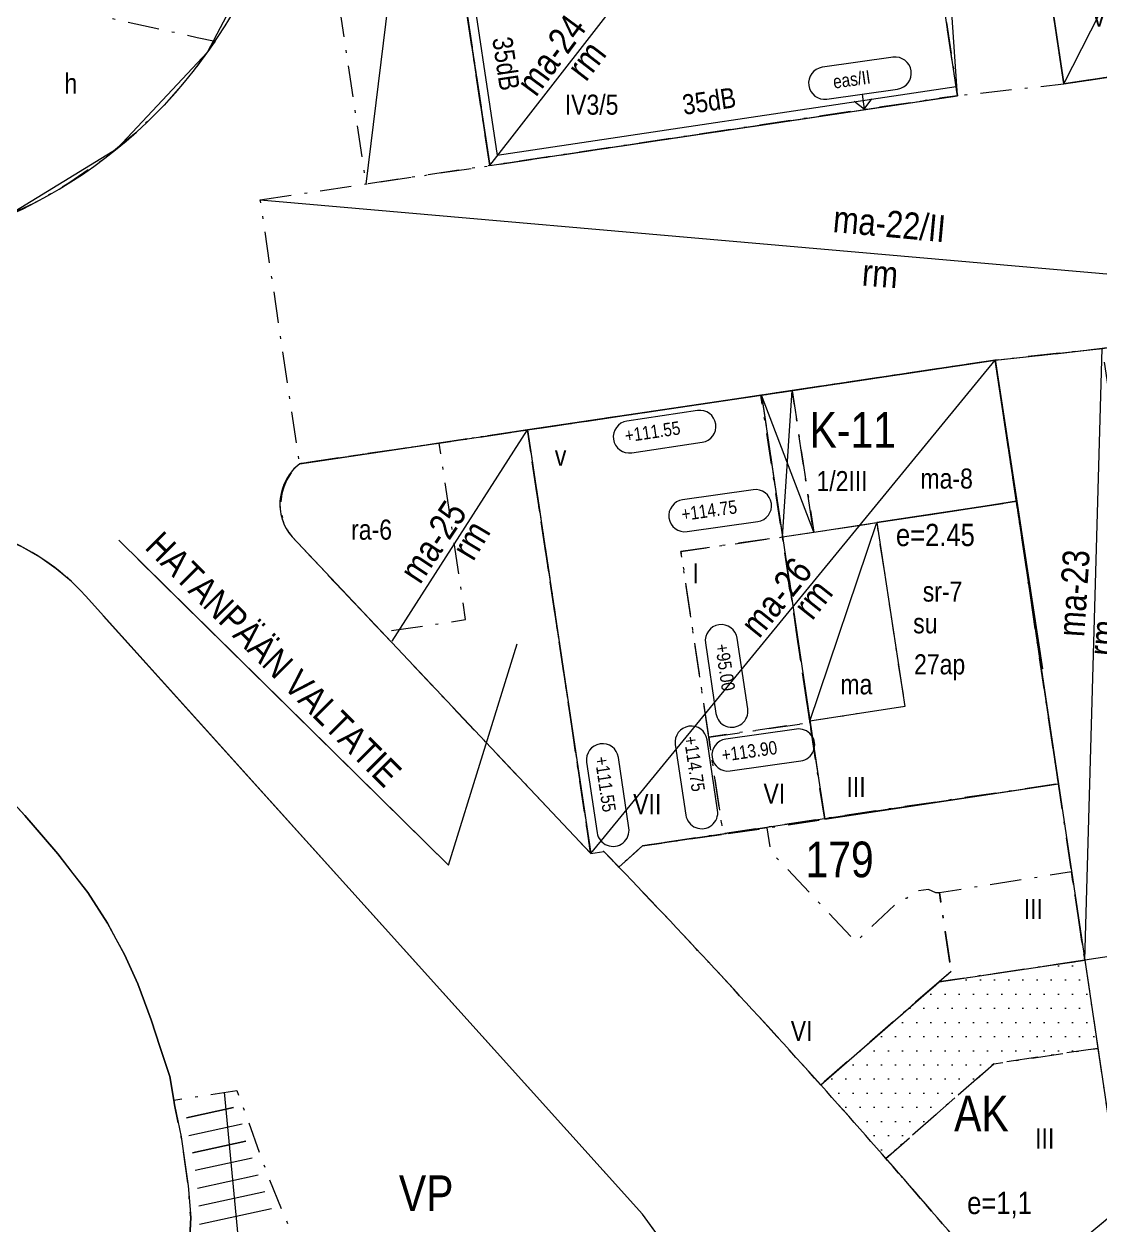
# Model space of a CAD drawing. Header units: metres. Extents: x 24485995 to 24488038, y 6819999 to 6822001.
# Drawn here: x 24487478.8 to 24487599.4, y 6820917.1 to 6821051.7 of the extents above; entities that cross this region are included whole.
import ezdxf

# ---------------------------------------------------------------- set-up
doc = ezdxf.new("R2010")
doc.units = ezdxf.units.M
for name, pattern in [('k10020', [0]), ('k10040', [10.3, 3.5, -1.5, 0.3, -1.5, 3.5]), ('K10271', [0]), ('k10400', [0]), ('k10630.1', [0]), ('k10vi1', [0]), ('Osoitus_AK', [0])]:
    doc.linetypes.add(name, pattern=pattern)
for name, color, linetype, lineweight in [('AK_AsemakaavaTeksti_Kadun_puistonnimi', 7, 'Continuous', 0), ('AK_AsemakaavaTeksti_Korttelinumero', 7, 'Continuous', 0), ('AK_AsemakaavaViiva_Kaupunginosan_raja', 7, 'Continuous', 0), ('AK_JohdoillevarattuViiva', 7, 'Continuous', 0), ('AK_Kaavamerkinta_Kayttotarkoitusalue', 7, 'Continuous', 0), ('AK_KayttotarkoitusSymboliViiva_Virkistysalueen_kuvio_murtoviiva', 7, 'Continuous', 0), ('AK_KayttotarkoitusViiva', 7, 'Continuous', 0), ('AK_LiikennointiTeksti_Autopaikkamerkinta_m2', 7, 'Continuous', 0), ('AK_LiikennointiViiva_Ajoneuvoliittymakielto', 7, 'Continuous', 0), ('AK_LiikennointiViiva_Polkuviivoitus', 7, 'Continuous', 0), ('AK_MaanalainenkTeksti_Erityismaarays', 132, 'Continuous', 0), ('AK_MaanalainenkViiva_Alueenosan_raja', 132, 'Continuous', 0), ('AK_MaanalainenkViiva_Maanalaisen_tilan_viiva', 132, 'Continuous', 0), ('AK_MuuAsemakaavaTeksti_Alueenosan_kayttotarkoitus', 7, 'Continuous', 0), ('AK_MuuAsemakaavaTeksti_Erityismaarays', 7, 'Continuous', 0), ('AK_MuuAsemakaavaViiva_alueenosan_raja', 7, 'Continuous', 0), ('AK_MuuAsemakaavaViiva_Merkinnan_Kohdistusnuoli', 7, 'Continuous', 0), ('AK_RakennusalaTeksti_Kerrosala_tai_luku', 7, 'Continuous', 0), ('AK_RakennusalaTeksti_Tehokkuusluku', 7, 'Continuous', 0), ('AK_RakennusalaViiva_Maanalaisen_tilan_viiva', 7, 'Continuous', 0), ('AK_RakennusalaViiva_Rakennusalan_raja__I_', 7, 'Continuous', 0), ('AK_RakentaminenTeksti_Korkeusmerkinta', 7, 'Continuous', 0), ('AK_RakentaminenTeksti_Korkeusmerkinta_ja_soikio', 7, 'Continuous', 0), ('AK_RakentaminenTeksti_Korkeusmerkinta_ja_soikio_ja_nuoli', 7, 'Continuous', 0), ('AK_RakentaminenViiva_dB_yms_aaltoviiva', 7, 'Continuous', 0), ('AK_RakentaminenViiva_Kulkuaukko', 7, 'Continuous', 0), ('AK_YmparistoAlue_Istutettava_alue', 7, 'Continuous', 0)]:
    doc.layers.add(name, color=color, linetype=linetype, lineweight=lineweight)
doc.styles.add('ArialNarrow', font='ARIALN.TTF')

# ---------------------------------------------------------------- blocks, each defined once
blk = doc.blocks.new('AKP43')
at = {"layer": 'AK_RakentaminenTeksti_Korkeusmerkinta_ja_soikio', "color": 7, "linetype": 'Continuous', "lineweight": 13}
for p, q in [((4, 1.8), (-4, 1.8)), ((-4, -1.8), (4, -1.8))]:
    blk.add_line(p, q, dxfattribs=at)
for centre, start, end in [((-4, 0), 90, 270), ((4, 0), 270, 90)]:
    blk.add_arc(centre, 1.8, start, end, dxfattribs=at)

msp = doc.modelspace()

# ---------------------------------------------------------------- hatches: boundary and pattern name
at = {"layer": 'AK_YmparistoAlue_Istutettava_alue', "linetype": 'Continuous', "lineweight": 0}
h = msp.add_hatch(dxfattribs=at)
h.set_pattern_fill('DOTS', style=0)
h.paths.add_polyline_path([(24487597.64, 6820946.79), (24487593.79, 6820946.21), (24487582.81, 6820944.57), (24487581.33, 6820944.35), (24487568.06, 6820932.8), (24487575.36, 6820924.56), (24487587.45, 6820935.16), (24487599.12, 6820936.9)], flags=0)

# ---------------------------------------------------------------- linework, layer by layer
at = {"layer": 'AK_AsemakaavaViiva_Kaupunginosan_raja', "linetype": 'k10020', "lineweight": 9, "flags": 128}
msp.add_lwpolyline([(24487509.66, 6821002.44), (24487535.2, 6821006.23), (24487561.41, 6821010.14), (24487587.61, 6821014.05), (24487599.59, 6821015.35), (24487635.16, 6821020.66), (24487670.76, 6821025.99), (24487682.63, 6821027.77), (24487718.23, 6821033.11), (24487747.9, 6821037.56), (24487765.7, 6821040.26), (24487801.25, 6821045.58), (24487821.77, 6821048.65)], dxfattribs=at)
at = {"layer": 'AK_JohdoillevarattuViiva', "linetype": 'Continuous', "lineweight": 5, "flags": 128}
msp.add_lwpolyline([(24487504.55, 6820897.82), (24487503.94, 6820903.7), (24487501.23, 6820931.98)], dxfattribs=at)
at = {"layer": 'AK_KayttotarkoitusSymboliViiva_Virkistysalueen_kuvio_murtoviiva', "linetype": 'k10vi1', "lineweight": 9, "flags": 128}
for points in [[(24487465.23, 6821026.84), (24487476.58, 6821030.07), (24487489.21, 6821037.78), (24487499.34, 6821048.57), (24487506.22, 6821061.67), (24487509.35, 6821076.13), (24487508.92, 6821088.59), (24487501.14, 6821140.61), (24487488.98, 6821138.79), (24487457.38, 6821134.07), (24487457.38, 6821134), (24487457.07, 6821126.62), (24487457.05, 6821126.01), (24487456.45, 6821118.01), (24487455.14, 6821109.4), (24487454, 6821102.12), (24487452.55, 6821095.36), (24487451.01, 6821089.65), (24487447.53, 6821079.13), (24487441.98, 6821062.24), (24487437.48, 6821048.51), (24487434.91, 6821040.65), (24487432.51, 6821033.33), (24487429.13, 6821022.89), (24487429.24, 6821024.22)], [(24487460.46, 6820995.2), (24487433.23, 6820991.18), (24487433.61, 6820989.73), (24487434.13, 6820988.1), (24487435.67, 6820985.95), (24487438.48, 6820984.24), (24487441.57, 6820983.65), (24487453.79, 6820985.11), (24487455.53, 6820983.78), (24487457.28, 6820982.45), (24487458.78, 6820981.18), (24487460.29, 6820979.91), (24487462.44, 6820978.23), (24487464.59, 6820976.55), (24487466.58, 6820974.89), (24487468.58, 6820973.24), (24487470.48, 6820971.48), (24487472.38, 6820969.72), (24487474.32, 6820967.78), (24487476.26, 6820965.84), (24487477.55, 6820964.42), (24487478.84, 6820963), (24487480.71, 6820960.85), (24487482.57, 6820958.69), (24487484.24, 6820956.52), (24487485.91, 6820954.36), (24487488.13, 6820950.92), (24487489.07, 6820949.18), (24487490.01, 6820947.44), (24487490.77, 6820945.79), (24487491.52, 6820944.14), (24487492.26, 6820942.13), (24487493.01, 6820940.11), (24487494.03, 6820936.98), (24487495.09, 6820933.73), (24487495.55, 6820931.08), (24487495.64, 6820930.58), (24487496.38, 6820926.98), (24487497.17, 6820921.5), (24487497.45, 6820917.93), (24487497.32, 6820914.96), (24487496.7, 6820910.96), (24487495.04, 6820905.39), (24487493.26, 6820902.12), (24487490.63, 6820896.97), (24487496.36, 6820896.53), (24487504.14, 6820895.93), (24487500.75, 6820855.9), (24487512.38, 6820857.66), (24487516.46, 6820830.8), (24487560.46, 6820837.49), (24487554.35, 6820877.69), (24487537.77, 6820875.69), (24487521.19, 6820873.68), (24487513.75, 6820874.32), (24487510.56, 6820895.44), (24487510.56, 6820895.44), (24487520.73, 6820894.67), (24487551.07, 6820899.28), (24487560.83, 6820900.76), (24487554.46, 6820909.53), (24487548.1, 6820918.3), (24487516.87, 6820952.97), (24487487.65, 6820985.41)], [(24487483.55, 6820989.77), (24487484.08, 6820989.23), (24487482.38, 6820990.68), (24487480.55, 6820991.96), (24487478.61, 6820993.08), (24487476.59, 6820994.03), (24487474.48, 6820994.78), (24487472.32, 6820995.35), (24487470.12, 6820995.72), (24487467.89, 6820995.89), (24487465.65, 6820995.87), (24487466.41, 6820995.94)]]:
    msp.add_lwpolyline(points, dxfattribs=at)
at = {"layer": 'AK_KayttotarkoitusViiva', "linetype": 'Continuous', "lineweight": 20, "flags": 128}
for points in [[(24487587.84, 6821094.98), (24487595.31, 6821045.04)], [(24487583.37, 6821043.71), (24487575.91, 6821093.65)], [(24487530.96, 6821035.87), (24487523.49, 6821085.82)], [(24487595.31, 6821045.04), (24487630.91, 6821050.36)], [(24487530.96, 6821035.87), (24487583.37, 6821043.71)], [(24487587.61, 6821014.05), (24487561.41, 6821010.14)], [(24487587.61, 6821014.05), (24487587.69, 6821013.57), (24487594.7, 6820966.57)], [(24487561.41, 6821010.14), (24487535.2, 6821006.23)], [(24487561.41, 6821010.14), (24487568.49, 6820962.66)], [(24487509.66, 6821002.44), (24487535.2, 6821006.23)], [(24487535.2, 6821006.23), (24487542.28, 6820958.75)], [(24487542.28, 6820958.75), (24487508.8, 6820994.24)], [(24487495.55, 6820931.08), (24487495.09, 6820933.73), (24487494.03, 6820936.98), (24487493.01, 6820940.11), (24487491.52, 6820944.14), (24487490.01, 6820947.44), (24487488.13, 6820950.92), (24487485.91, 6820954.36), (24487482.57, 6820958.69), (24487478.84, 6820963), (24487476.26, 6820965.84), (24487472.38, 6820969.72), (24487468.58, 6820973.24), (24487464.59, 6820976.55), (24487460.29, 6820979.91), (24487457.28, 6820982.45), (24487453.79, 6820985.11), (24487441.57, 6820983.65), (24487438.48, 6820984.24), (24487435.67, 6820985.95), (24487434.13, 6820988.1), (24487433.61, 6820989.73), (24487433.23, 6820991.18)], [(24487485.64, 6820987.64), (24487548.1, 6820918.3)], [(24487568.49, 6820962.66), (24487594.7, 6820966.57)], [(24487594.7, 6820966.57), (24487597.65, 6820946.79)], [(24487545.44, 6820957.22), (24487548.09, 6820959.62), (24487568.49, 6820962.66)], [(24487542.28, 6820958.75), (24487543.76, 6820958.97), (24487545.44, 6820957.22)], [(24487568.06, 6820932.8), (24487581.33, 6820944.36), (24487597.65, 6820946.79)], [(24487597.65, 6820946.79), (24487601.78, 6820919.1), (24487590.62, 6820909.82)], [(24487495.55, 6820931.08), (24487495.64, 6820930.58), (24487496.38, 6820926.98), (24487497.17, 6820921.5), (24487497.45, 6820917.93), (24487497.32, 6820914.96), (24487496.7, 6820910.96), (24487495.04, 6820905.39), (24487493.26, 6820902.12), (24487490.63, 6820896.97)], [(24487560.83, 6820900.76), (24487548.1, 6820918.3)]]:
    msp.add_lwpolyline(points, dxfattribs=at)
at = {"layer": 'AK_KayttotarkoitusViiva', "linetype": 'Continuous', "lineweight": 20}
for centre, radius, start, end in [((24487454.52, 6821080.46), 55, 278.1743, 329.9306), ((24487513.15, 6820997.93), 5.7, 127.6643, 220.2728), ((24487467.06, 6820970.9), 25.01, 42.0177, 98.3825), ((24486822.05, 6820264.59), 1001.51, 41.85065, 43.75525), ((24486824.03, 6820266.36), 998.86, 40.12375, 41.85084)]:
    msp.add_arc(centre, radius, start, end, dxfattribs=at)
at = {"layer": 'AK_LiikennointiViiva_Ajoneuvoliittymakielto', "linetype": 'k10630.1', "lineweight": 5, "flags": 128}
for points in [[(24487630.91, 6821050.36), (24487595.31, 6821045.04), (24487592.65, 6821062.83)], [(24487587.61, 6821014.05), (24487564.92, 6821010.66)], [(24487587.62, 6821014.13), (24487592.91, 6820979.46)]]:
    msp.add_lwpolyline(points, dxfattribs=at)
at = {"layer": 'AK_LiikennointiViiva_Ajoneuvoliittymakielto', "linetype": 'k10630.1', "lineweight": 5}
msp.add_ellipse((24486824.02, 6820266.37), major_axis=(763.79, 643.7), ratio=1, start_param=0, end_param=0.030143, dxfattribs=at)
at = {"layer": 'AK_LiikennointiViiva_Polkuviivoitus', "linetype": 'Continuous', "lineweight": 0, "flags": 128}
for points in [[(24487502.26, 6820930.27), (24487496.96, 6820929.12)], [(24487496.96, 6820929.12), (24487502.26, 6820930.27)], [(24487497.22, 6820927.13), (24487503.21, 6820928.43)], [(24487497.65, 6820925.17), (24487503.63, 6820926.48)], [(24487503.63, 6820926.48), (24487497.65, 6820925.17)], [(24487504.32, 6820924.58), (24487497.93, 6820923.19)], [(24487505.01, 6820922.68), (24487498.19, 6820921.2)], [(24487505.75, 6820920.8), (24487498.36, 6820919.19)], [(24487506.52, 6820918.92), (24487498.42, 6820917.15)]]:
    msp.add_lwpolyline(points, dxfattribs=at)
at = {"layer": 'AK_MaanalainenkViiva_Alueenosan_raja', "linetype": 'k10040', "lineweight": 5, "flags": 128}
for points in [[(24487595.31, 6821045.04), (24487587.84, 6821094.98), (24487623.44, 6821100.3), (24487630.91, 6821050.36), (24487595.31, 6821045.04)], [(24487523.49, 6821085.82), (24487575.91, 6821093.65), (24487583.37, 6821043.71), (24487530.96, 6821035.87), (24487523.49, 6821085.82)], [(24487509.64, 6821083.75), (24487523.49, 6821085.82), (24487530.96, 6821035.87), (24487517.11, 6821033.8), (24487509.64, 6821083.75)], [(24487505.24, 6821032.03), (24487516.93, 6821033.78), (24487530.96, 6821035.87), (24487583.37, 6821043.71), (24487595.31, 6821045.04), (24487630.91, 6821050.36)], [(24487635.16, 6821020.66), (24487599.59, 6821015.35), (24487587.61, 6821014.05), (24487561.41, 6821010.14), (24487535.2, 6821006.23), (24487509.66, 6821002.44), (24487505.24, 6821032.03)], [(24487587.61, 6821014.05), (24487599.59, 6821015.35), (24487609.59, 6820948.58), (24487597.65, 6820946.79), (24487594.7, 6820966.57), (24487587.61, 6821014.05)], [(24487561.41, 6821010.14), (24487587.61, 6821014.05), (24487594.7, 6820966.57), (24487568.49, 6820962.66), (24487548.09, 6820959.62), (24487545.44, 6820957.22), (24487543.76, 6820958.97), (24487542.28, 6820958.75), (24487535.2, 6821006.23), (24487561.41, 6821010.14)]]:
    msp.add_lwpolyline(points, dxfattribs=at)
msp.add_lwpolyline([(24487535.2, 6821006.23), (24487509.66, 6821002.44, 0.403104), (24487508.8, 6820994.24), (24487542.28, 6820958.75), (24487535.2, 6821006.23)], format="xyb", dxfattribs=at)
at = {"layer": 'AK_MaanalainenkViiva_Maanalaisen_tilan_viiva', "linetype": 'Continuous', "lineweight": 5, "flags": 128}
for points in [[(24487583.37, 6821043.71), (24487573.28, 6821192.4)], [(24487595.31, 6821045.04), (24487623.44, 6821100.3)], [(24487530.96, 6821035.87), (24487575.91, 6821093.65)], [(24487517.11, 6821033.8), (24487523.49, 6821085.82)], [(24487505.24, 6821032.03), (24487635.16, 6821020.66)], [(24487597.65, 6820946.79), (24487599.59, 6821015.35)], [(24487542.28, 6820958.75), (24487587.61, 6821014.05)], [(24487520.01, 6820982.56), (24487535.2, 6821006.23)]]:
    msp.add_lwpolyline(points, dxfattribs=at)
at = {"layer": 'AK_MuuAsemakaavaViiva_alueenosan_raja', "linetype": 'k10040', "lineweight": 5, "flags": 128}
for points in [[(24487612.42, 6821065.8), (24487592.65, 6821062.84), (24487595.31, 6821045.04), (24487630.91, 6821050.36), (24487628.47, 6821066.68), (24487628.25, 6821068.16), (24487612.42, 6821065.8)], [(24487541.72, 6821061.55), (24487538.1, 6821061), (24487530.96, 6821059.94), (24487527.44, 6821059.41), (24487529.2, 6821047.64), (24487530.96, 6821035.87), (24487557.16, 6821039.79), (24487583.37, 6821043.71), (24487581.39, 6821056.95), (24487579.92, 6821066.85), (24487573.9, 6821065.95), (24487568.45, 6821065.14), (24487568.37, 6821065.39), (24487567.91, 6821065.38)], [(24487462.35, 6821026.02), (24487475.08, 6821037.17), (24487477.87, 6821054.75), (24487485.34, 6821053.09), (24487498.16, 6821050.25), (24487500.2, 6821049.82)], [(24487509.66, 6821002.44), (24487535.2, 6821006.23), (24487561.41, 6821010.14), (24487587.61, 6821014.05), (24487599.59, 6821015.35), (24487602.06, 6821015.72), (24487635.16, 6821020.66), (24487670.76, 6821025.99), (24487682.63, 6821027.77), (24487691.53, 6821029.11), (24487718.23, 6821033.11), (24487747.9, 6821037.56), (24487765.7, 6821040.26), (24487801.25, 6821045.58), (24487821.77, 6821048.65)], [(24487564.85, 6821010.66), (24487566.06, 6821002.72), (24487567.27, 6820994.77), (24487574.33, 6820995.85), (24487580.41, 6820996.77), (24487589.99, 6820998.23), (24487588.88, 6821005.64), (24487587.61, 6821014.05), (24487574.51, 6821012.09), (24487564.85, 6821010.66)], [(24487555.5, 6820971.79), (24487552.39, 6820992.61), (24487563.78, 6820994.24), (24487561.35, 6821010.13), (24487550.03, 6821008.44), (24487535.2, 6821006.23), (24487542.28, 6820958.75), (24487543.76, 6820958.97), (24487545.44, 6820957.22), (24487548.09, 6820959.62), (24487557.12, 6820960.91), (24487555.5, 6820971.79)], [(24487561.41, 6821010.14), (24487561.41, 6821010.14), (24487563.78, 6820994.24), (24487567.27, 6820994.77), (24487566.06, 6821002.72), (24487564.85, 6821010.66), (24487563.1, 6821010.39), (24487561.41, 6821010.14)], [(24487566.82, 6820973.58), (24487565.3, 6820983.91), (24487563.78, 6820994.24), (24487567.27, 6820994.77), (24487570.8, 6820995.31), (24487574.33, 6820995.85), (24487575.91, 6820985.53), (24487577.48, 6820975.21), (24487572.15, 6820974.4), (24487566.82, 6820973.58)], [(24487555.5, 6820971.79), (24487560.5, 6820972.51), (24487566.85, 6820973.42), (24487566.82, 6820973.58), (24487563.78, 6820994.24), (24487552.39, 6820992.61), (24487555.5, 6820971.79)], [(24487568.5, 6820962.58), (24487566.85, 6820973.42), (24487560.5, 6820972.51), (24487555.5, 6820971.79), (24487557.12, 6820960.91), (24487562.05, 6820961.62), (24487568.5, 6820962.58)], [(24487566.85, 6820973.42), (24487566.82, 6820973.58)], [(24487568.06, 6820932.8), (24487581.33, 6820944.36), (24487582.67, 6820945.53), (24487581.36, 6820954.33), (24487580.95, 6820954.32), (24487580.14, 6820954.7), (24487578.51, 6820954.52), (24487577.66, 6820953.71), (24487577.06, 6820953.63), (24487571.99, 6820948.85), (24487562.47, 6820958.95), (24487562.05, 6820961.62), (24487548.09, 6820959.62), (24487545.44, 6820957.22)], [(24487582.67, 6820945.53), (24487581.33, 6820944.36), (24487582.81, 6820944.58), (24487593.79, 6820946.21), (24487597.65, 6820946.79), (24487596.17, 6820956.68), (24487590.09, 6820955.72), (24487581.36, 6820954.33), (24487582.67, 6820945.53)], [(24487597.65, 6820946.79), (24487593.79, 6820946.21), (24487582.81, 6820944.58), (24487581.33, 6820944.36)], [(24487597.65, 6820946.79), (24487599.12, 6820936.9)], [(24487581.33, 6820944.36), (24487568.06, 6820932.8)], [(24487599.12, 6820936.9), (24487587.45, 6820935.16), (24487575.36, 6820924.56)], [(24487505.13, 6820895.86), (24487504.14, 6820895.93), (24487490.63, 6820896.97), (24487493.26, 6820902.12), (24487495.04, 6820905.39), (24487496.7, 6820910.96), (24487497.32, 6820914.96), (24487497.45, 6820917.93), (24487497.17, 6820921.5), (24487496.38, 6820926.98), (24487495.64, 6820930.58), (24487495.55, 6820931.08), (24487502.63, 6820932.18), (24487506.25, 6820922.19), (24487512.12, 6820908.02), (24487513.35, 6820905.21), (24487517.69, 6820899.26)]]:
    msp.add_lwpolyline(points, dxfattribs=at)
at = {"layer": 'AK_MuuAsemakaavaViiva_alueenosan_raja', "linetype": 'k10040', "lineweight": 5, "elevation": 0, "flags": 128}
msp.add_lwpolyline([(24487500.2, 6821049.82), (24487497.48, 6821046.11), (24487494.46, 6821042.64), (24487491.15, 6821039.43), (24487487.59, 6821036.51), (24487483.8, 6821033.9), (24487479.81, 6821031.62), (24487475.63, 6821029.67), (24487471.31, 6821028.08), (24487466.87, 6821026.86), (24487462.35, 6821026.02)], dxfattribs=at)
at = {"layer": 'AK_MuuAsemakaavaViiva_alueenosan_raja', "linetype": 'k10040', "lineweight": 5, "flags": 128}
for points in [[(24487525.31, 6821004.75), (24487509.66, 6821002.44, 0.427612), (24487508.8, 6820994.24), (24487518.87, 6820983.57), (24487528.26, 6820984.97), (24487525.31, 6821004.75)], [(24487575.36, 6820924.56), (24487587.45, 6820935.16), (24487599.12, 6820936.9), (24487601.78, 6820919.1), (24487590.62, 6820909.82, -0.412362), (24487587.81, 6820910.07, 0.004777), (24487575.36, 6820924.56), (24487575.36, 6820924.56)]]:
    msp.add_lwpolyline(points, format="xyb", dxfattribs=at)
at = {"layer": 'AK_MuuAsemakaavaViiva_alueenosan_raja', "linetype": 'k10040', "lineweight": 5}
for centre, radius, start, end in [((24486069.11, 6819540.71), 2045.99, 43.81538, 43.88341), ((24486823.16, 6820265.62), 1000, 41.84919, 43.75669)]:
    msp.add_arc(centre, radius, start, end, dxfattribs=at)
at = {"layer": 'AK_MuuAsemakaavaViiva_Merkinnan_Kohdistusnuoli', "linetype": 'Osoitus_AK', "lineweight": 5, "elevation": 0, "flags": 128}
for points in [[(24487489.38, 6820993.86), (24487526.35, 6820957.43), (24487534.02, 6820982.27)], [(24487491.51, 6820991.75), (24487526.35, 6820957.43), (24487534.02, 6820982.27)]]:
    msp.add_lwpolyline(points, dxfattribs=at)
at = {"layer": 'AK_RakennusalaViiva_Maanalaisen_tilan_viiva', "linetype": 'Continuous', "lineweight": 5, "flags": 128}
msp.add_lwpolyline([(24487566.82, 6820973.58), (24487574.33, 6820995.85)], dxfattribs=at)
at = {"layer": 'AK_RakennusalaViiva_Rakennusalan_raja__I_', "linetype": 'K10271', "lineweight": 9, "flags": 128}
for points in [[(24487523.49, 6821085.82), (24487527.44, 6821059.41), (24487530.96, 6821035.87), (24487557.16, 6821039.79), (24487583.37, 6821043.71), (24487579.64, 6821068.68), (24487575.91, 6821093.65), (24487553.03, 6821090.23), (24487537.62, 6821087.93), (24487523.49, 6821085.82)], [(24487563.78, 6820994.24), (24487567.27, 6820994.77), (24487574.33, 6820995.85), (24487582.34, 6820997.07), (24487589.99, 6820998.23), (24487588.88, 6821005.64), (24487587.61, 6821014.05), (24487574.51, 6821012.09), (24487564.85, 6821010.66), (24487561.41, 6821010.14), (24487561.41, 6821010.14), (24487563.78, 6820994.24)], [(24487566.85, 6820973.42), (24487568.5, 6820962.58), (24487594.7, 6820966.57), (24487589.99, 6820998.23), (24487586.48, 6820997.7), (24487574.33, 6820995.85), (24487577.48, 6820975.21), (24487566.82, 6820973.58), (24487566.85, 6820973.42)]]:
    msp.add_lwpolyline(points, dxfattribs=at)
at = {"layer": 'AK_RakentaminenTeksti_Korkeusmerkinta_ja_soikio_ja_nuoli', "linetype": 'Continuous', "lineweight": 5, "flags": 128}
for points in [[(24487576.16, 6821048.02), (24487568.24, 6821046.89)], [(24487568.74, 6821043.32), (24487576.66, 6821044.45)], [(24487572.7, 6821043.89), (24487572.94, 6821042.21)], [(24487572.94, 6821042.21), (24487573.79, 6821043.34)], [(24487572.94, 6821042.21), (24487571.81, 6821043.05)]]:
    msp.add_lwpolyline(points, dxfattribs=at)
at = {"layer": 'AK_RakentaminenTeksti_Korkeusmerkinta_ja_soikio_ja_nuoli', "linetype": 'Continuous', "lineweight": 5}
for centre, start, end in [((24487576.41, 6821046.24), 278.1131, 98.1131), ((24487568.49, 6821045.11), 98.1131, 278.1131)]:
    msp.add_arc(centre, 1.8, start, end, dxfattribs=at)
at = {"layer": 'AK_RakentaminenViiva_dB_yms_aaltoviiva', "linetype": 'k10400', "lineweight": 0, "flags": 128}
for points in [[(24487528.4, 6821059.76), (24487531.8, 6821037.01)], [(24487583.22, 6821044.7), (24487531.8, 6821037.01)], [(24487531.8, 6821037.01), (24487531.77, 6821037.01)]]:
    msp.add_lwpolyline(points, dxfattribs=at)
at = {"layer": 'AK_RakentaminenViiva_Kulkuaukko', "linetype": 'Continuous', "lineweight": 5, "flags": 128}
for points in [[(24487567.27, 6820994.77), (24487561.41, 6821010.14)], [(24487563.78, 6820994.24), (24487564.85, 6821010.66)]]:
    msp.add_lwpolyline(points, dxfattribs=at)

# ---------------------------------------------------------------- block references
at = {"layer": 'AK_RakentaminenTeksti_Korkeusmerkinta_ja_soikio', "color": 7, "lineweight": 5}
for p, rotation in [((24487550.56, 6821006.04), 8.479841916703379), ((24487556.79, 6820997.18), 8.11878280616109), ((24487557.5, 6820978.66), 278.4852377149548), ((24487554.13, 6820967.28), 278.4852377149548), ((24487561.62, 6820970.35), 8.147345787283097), ((24487544.19, 6820965.3), 278.4852377149548)]:
    msp.add_blockref('AKP43', p, dxfattribs=dict(at, rotation=rotation))

# ---------------------------------------------------------------- texts
at = {"layer": 'AK_AsemakaavaTeksti_Kadun_puistonnimi', "linetype": 'Continuous', "lineweight": 5, "style": 'ArialNarrow'}
msp.add_text('HATANPÄÄN VALTATIE', height=3, rotation=315.022, dxfattribs=at).set_placement((24487492.17, 6820992.97))
at = {"layer": 'AK_AsemakaavaTeksti_Korttelinumero', "linetype": 'Continuous', "lineweight": 5, "style": 'ArialNarrow'}
msp.add_text('179', height=4, dxfattribs=at).set_placement((24487566.35, 6820956.08))
at = {"layer": 'AK_Kaavamerkinta_Kayttotarkoitusalue', "linetype": 'Continuous', "lineweight": 0, "style": 'ArialNarrow'}
for s, p in [('K-11', (24487566.81, 6821004.23)), ('AK', (24487583.01, 6820927.61)), ('VP', (24487520.78, 6820918.65))]:
    msp.add_text(s, height=4, dxfattribs=at).set_placement(p)
at = {"layer": 'AK_LiikennointiTeksti_Autopaikkamerkinta_m2', "linetype": 'Continuous', "lineweight": 0, "style": 'ArialNarrow'}
msp.add_text('27ap', height=2.25, dxfattribs=at).set_placement((24487578.52, 6820978.83))
at = {"layer": 'AK_MaanalainenkTeksti_Erityismaarays', "linetype": 'Continuous', "lineweight": 0, "style": 'ArialNarrow'}
for s, rotation, p in [('ma-24', 53.477, (24487536.14, 6821043.47)), ('rm', 52.409, (24487541.74, 6821045.17)), ('ma-22/II', 354.7341, (24487569.35, 6821028.43)), ('rm', 355.4433, (24487572.61, 6821022.43)), ('ma-25', 56.475, (24487523.15, 6820988.82)), ('rm', 59.016, (24487529.1, 6820991.41)), ('ma-23', 86.306, (24487597.59, 6820982.97)), ('ma-26', 51.05, (24487561.16, 6820982.76)), ('rm', 51.644, (24487567.1, 6820984.77)), ('rm', 84.556, (24487601.03, 6820980.78))]:
    msp.add_text(s, height=3, rotation=rotation, dxfattribs=at).set_placement(p)
at = {"layer": 'AK_MuuAsemakaavaTeksti_Alueenosan_kayttotarkoitus', "linetype": 'Continuous', "lineweight": 0, "style": 'ArialNarrow'}
for s, p in [('h', (24487483.3, 6821043.95)), ('v', (24487538.26, 6821002.21)), ('ma-8', (24487579.24, 6820999.66)), ('ra-6', (24487515.43, 6820993.93)), ('ma', (24487570.26, 6820976.59))]:
    msp.add_text(s, height=2.25, dxfattribs=at).set_placement(p)
at = {"layer": 'AK_MuuAsemakaavaTeksti_Erityismaarays', "linetype": 'Continuous', "lineweight": 0, "style": 'ArialNarrow'}
for rotation, p in [(278.577, (24487531.23, 6821050.11)), (8.5027, (24487552.73, 6821041.55))]:
    msp.add_text('35dB', height=2.25, rotation=rotation, dxfattribs=at).set_placement(p)
for s, p in [('sr-7', (24487579.49, 6820986.99)), ('su', (24487578.42, 6820983.43))]:
    msp.add_text(s, height=2.25, dxfattribs=at).set_placement(p)
at = {"layer": 'AK_RakennusalaTeksti_Kerrosala_tai_luku', "linetype": 'Continuous', "lineweight": 0, "style": 'ArialNarrow'}
for s, p in [('VII', (24487598.39, 6821051.44)), ('IV3/5', (24487539.37, 6821041.58)), ('1/2III', (24487567.58, 6820999.37)), ('I', (24487553.69, 6820989.02)), ('VI', (24487561.64, 6820964.33)), ('III', (24487570.94, 6820965.08)), ('VII', (24487547.04, 6820963.15)), ('III', (24487590.81, 6820951.41)), ('VI', (24487564.7, 6820937.73)), ('III', (24487592.09, 6820925.67))]:
    msp.add_text(s, height=2.25, dxfattribs=at).set_placement(p)
at = {"layer": 'AK_RakennusalaTeksti_Tehokkuusluku', "linetype": 'Continuous', "lineweight": 0, "style": 'ArialNarrow'}
for s, p in [('e=2.45', (24487576.49, 6820993.21)), ('e=1,1', (24487584.47, 6820918.32))]:
    msp.add_text(s, height=2.5, dxfattribs=at).set_placement(p)
at = {"layer": 'AK_RakentaminenTeksti_Korkeusmerkinta', "linetype": 'Continuous', "lineweight": 0, "style": 'ArialNarrow'}
for s, rotation, p in [('eas/II', 8.1131, (24487569.55, 6821044.5)), ('+111.55', 8.4798, (24487546.22, 6821004.83)), ('+114.75', 8.1188, (24487552.56, 6820996.02)), ('+95.00', 278.4853, (24487556.22, 6820982.13)), ('+114.75', 278.4853, (24487552.7, 6820971.79)), ('+113.90', 8.1475, (24487557.07, 6820969.03)), ('+111.55', 278.4853, (24487542.72, 6820969.5))]:
    msp.add_text(s, height=1.5, rotation=rotation, dxfattribs=at).set_placement(p)

doc.saveas('drawing.dxf')
